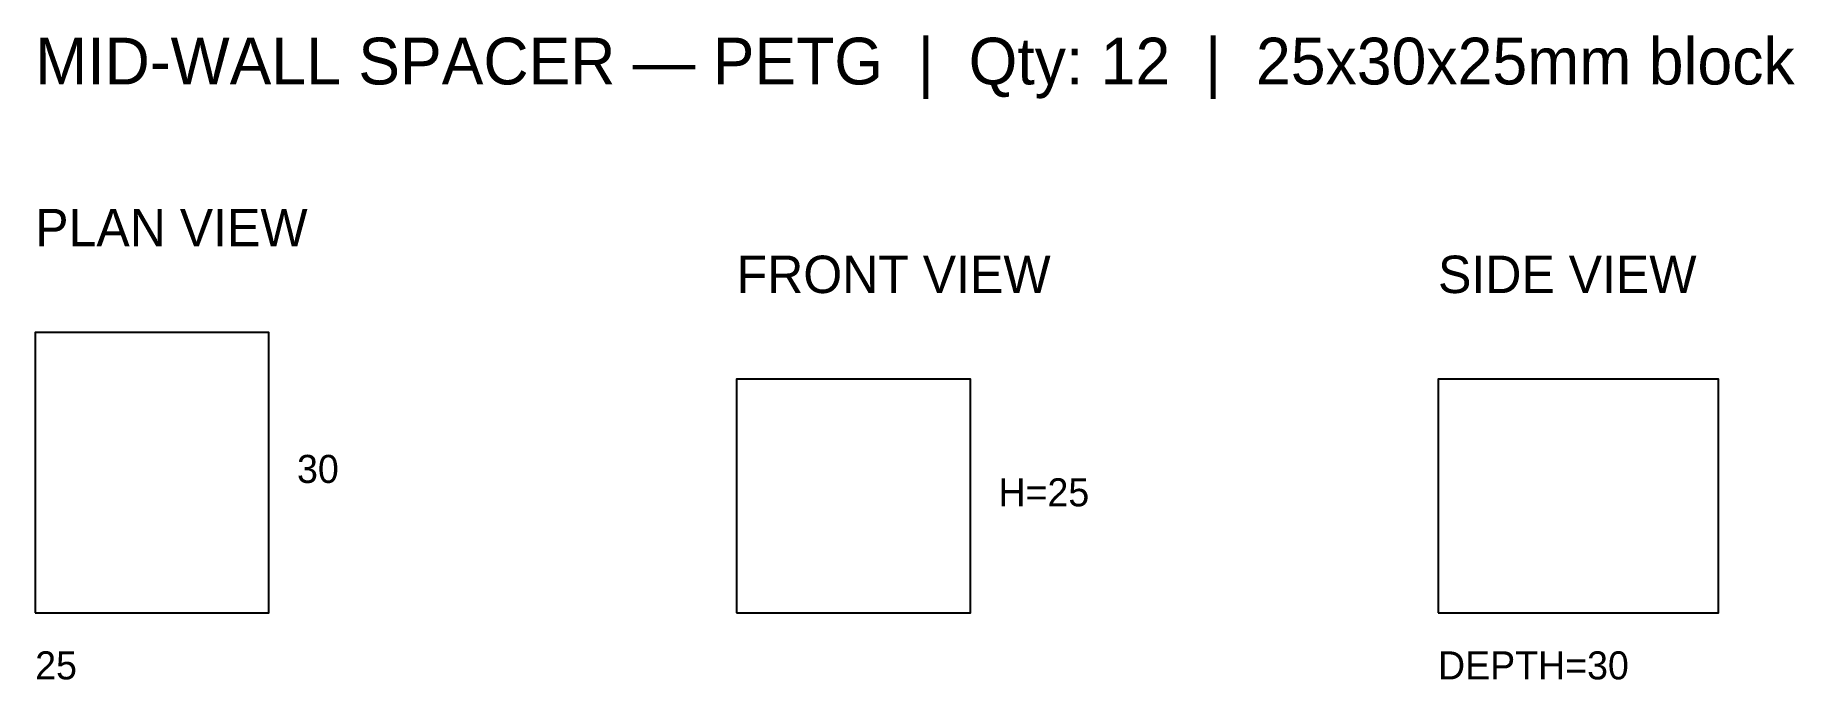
# Model space of a CAD drawing. Header units: metres. Extents: x 0 to 188, y -7 to 62.
import ezdxf
from ezdxf.enums import TextEntityAlignment as Align

# ---------------------------------------------------------------- set-up
doc = ezdxf.new("R2010")
doc.units = ezdxf.units.M
for name, color, linetype in [('ANNOTATIONS', 7, 'Continuous'), ('DIMENSIONS', 7, 'Continuous'), ('SPACERS', 6, 'Continuous')]:
    doc.layers.add(name, color=color, linetype=linetype)

msp = doc.modelspace()

# ---------------------------------------------------------------- linework, layer by layer
at = {"layer": 'SPACERS'}
for points in [[(0, 0), (25, 0), (25, 30), (0, 30), (0, 0)], [(75, 0), (100, 0), (100, 25), (75, 25), (75, 0)], [(150, 0), (180, 0), (180, 25), (150, 25), (150, 0)]]:
    msp.add_lwpolyline(points, dxfattribs=at)

# ---------------------------------------------------------------- texts
at = {"layer": 'ANNOTATIONS'}
for s, height, p in [('MID-WALL SPACER — PETG  |  Qty: 12  |  25x30x25mm block', 5, (0, 55)), ('PLAN VIEW', 4, (0, 38)), ('FRONT VIEW', 4, (75, 33)), ('SIDE VIEW', 4, (150, 33))]:
    msp.add_text(s, height=height, dxfattribs=at).set_placement(p, align=Align.BOTTOM_LEFT)
at = {"layer": 'DIMENSIONS'}
for s, p in [('30', (28, 13)), ('H=25', (103, 10.5)), ('25', (0, -8)), ('DEPTH=30', (150, -8))]:
    msp.add_text(s, height=3, dxfattribs=at).set_placement(p, align=Align.BOTTOM_LEFT)

doc.saveas('drawing.dxf')
